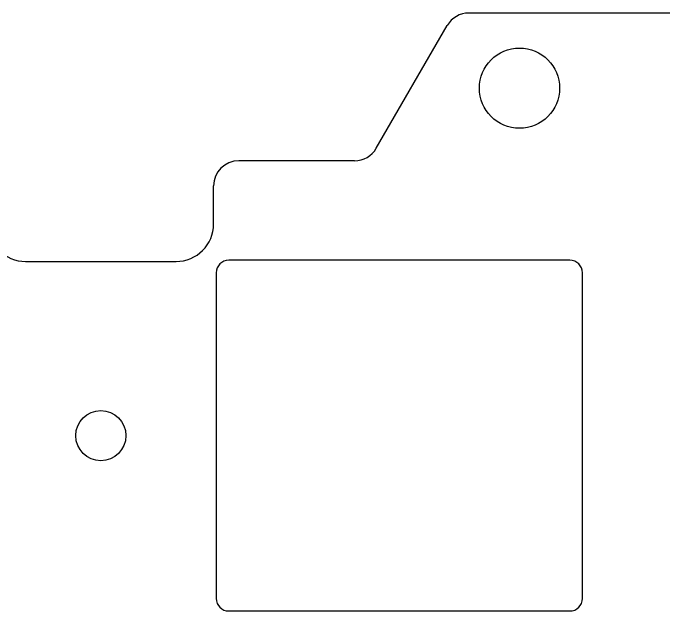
# Model space of a CAD drawing. Header units: millimetres. Extents: x -10 to 339, y -116 to 17.
# Drawn here: x 275.1 to 301.07, y -7 to 16.87 of the extents above; entities that cross this region are included whole.
import ezdxf

# ---------------------------------------------------------------- set-up
doc = ezdxf.new("R2010")
doc.units = ezdxf.units.MM
doc.layers.get('0').update_dxf_attribs({"linetype": 'CONTINUOUS'})
doc.layers.add('BLACK', color=7, linetype='CONTINUOUS')

msp = doc.modelspace()

# ---------------------------------------------------------------- linework, layer by layer
for p, q in [((305.322301, 16.868751), (293.289735, 16.868751)), ((289.594694, 11.468751), (292.42371, 16.368751)), ((288.728668, 10.968751), (284.106134, 10.968751)), ((283.106134, 8.449994), (283.106134, 9.968751)), ((275.60625, 6.950001), (281.60625, 6.950001))]:
    msp.add_line(p, q)
msp.add_circle((295.306018, 13.868751), 1.6)
for centre, radius, start, end in [((293.289735, 15.868751), 1, 90, 150), ((288.728668, 11.968751), 1, 270, 330), ((284.106134, 9.968751), 1, 90, 180), ((275.60625, 8.450001), 1.5, 180, 270), ((281.60625, 8.450001), 1.5, 270, 0)]:
    msp.add_arc(centre, radius, start, end)
at = {"layer": 'BLACK', "linetype": 'Continuous'}
for p, q in [((297.3125, 7), (283.7125, 7)), ((283.2125, 6.5), (283.2125, -6.5)), ((297.8125, -6.5), (297.8125, 6.5)), ((283.7125, -7), (297.3125, -7))]:
    msp.add_line(p, q, dxfattribs=at)
at = {"layer": 'BLACK'}
msp.add_circle((278.60625, 0), 1, dxfattribs=at)
for centre, start, end in [((283.7125, 6.5), 90, 180), ((297.3125, 6.5), 0, 90), ((283.7125, -6.5), 180, 270), ((297.3125, -6.5), 270, 0)]:
    msp.add_arc(centre, 0.5, start, end, dxfattribs=at)

doc.saveas('drawing.dxf')
